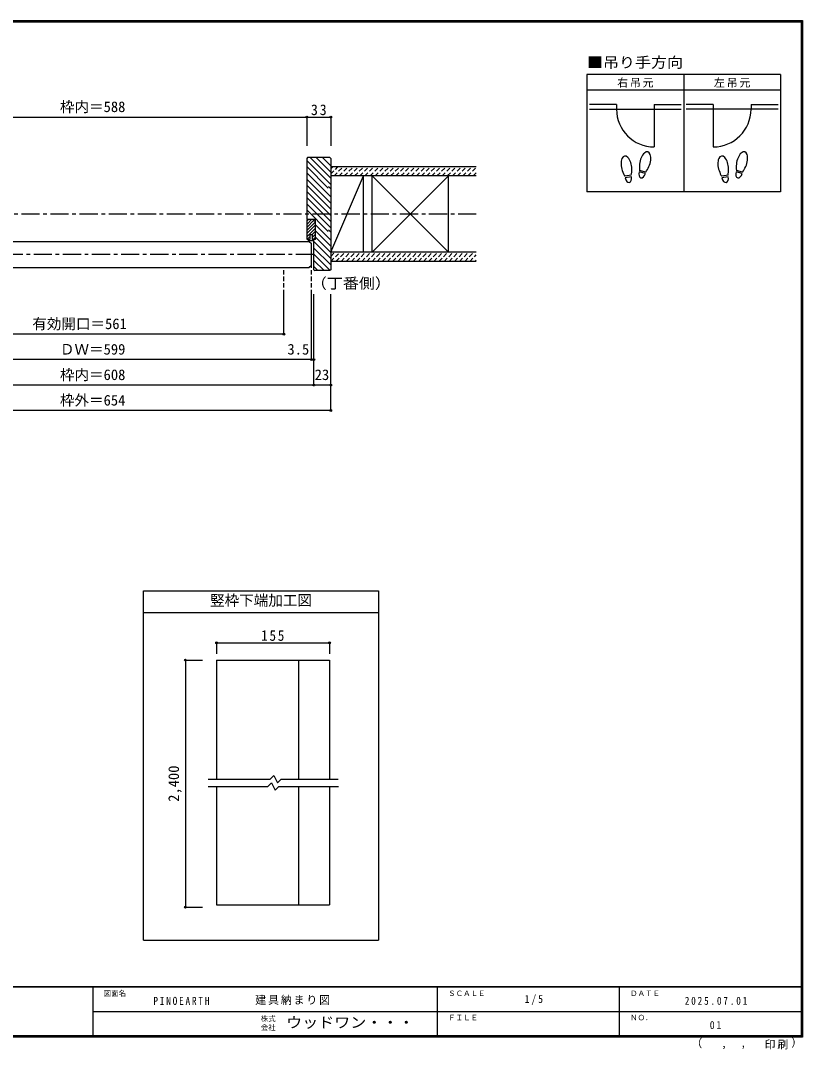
# Model space of a CAD drawing. Units: millimetres at full size, sheet at 1:5; some dimension numbers follow another scale. Extents: x -973 to 977, y -718 to 696.
# Drawn here: x -97 to 977, y -718 to 696 of the extents above; entities that cross this region are included whole.
import ezdxf
from ezdxf.enums import TextEntityAlignment as Align

# ---------------------------------------------------------------- set-up
doc = ezdxf.new("R2010")
doc.units = ezdxf.units.MM
doc.header["$LTSCALE"] = 5
doc.header["$PDMODE"] = 32
doc.header["$PDSIZE"] = 2.5
doc.linetypes.add('CHAIN1', pattern=[8, 5, -1, 1, -1])
doc.linetypes.add('DASHED1', pattern=[1.8, 1.2, -0.6])
for name, color, linetype in [('0-0_補助線', 4, 'Continuous'), ('0-1_通り芯', 4, 'CHAIN1'), ('0-3_仕上げ', 7, 'Continuous'), ('0-4_枠', 3, 'Continuous'), ('0-6_扉', 6, 'Continuous'), ('0-8_戸当り', 3, 'Continuous'), ('0-A_文字', 3, 'Continuous'), ('0-B_寸法', 7, 'Continuous'), ('0-C_ハッチ', 4, 'DASHED1'), ('F-0_補助線', 7, 'Continuous'), ('F-1_枠', 6, 'Continuous'), ('F-A_文字', 7, 'Continuous')]:
    doc.layers.add(name, color=color, linetype=linetype)
doc.styles.add('ＭＳ ゴシック', font='')
doc.styles.get('ＭＳ ゴシック').set_extended_font_data('MS Gothic')

msp = doc.modelspace()

# ---------------------------------------------------------------- linework, layer by layer
at = {"layer": '0-0_補助線'}
for p, q in [((-292.347, 563.226), (295.653, 563.226)), ((295.653, 563.226), (295.653, 523.665)), ((295.653, 563.226), (328.653, 563.226)), ((328.653, 563.226), (328.653, 523.665)), ((295.653, 503.609), (328.653, 470.609)), ((295.653, 495.124), (325.376, 465.401)), ((300.248, 507.5), (328.653, 479.095)), ((308.733, 507.5), (328.653, 487.58)), ((317.218, 507.5), (328.653, 496.065)), ((295.653, 486.639), (328.653, 453.639)), ((295.653, 478.154), (328.653, 445.154)), ((295.653, 469.668), (328.653, 436.668)), ((325.553, 467.724), (328.653, 464.624)), ((295.653, 461.183), (328.653, 428.183)), ((295.653, 452.698), (328.653, 419.698)), ((295.653, 444.213), (328.653, 411.213)), ((295.653, 435.727), (325.376, 406.004)), ((302.875, 423), (295.653, 415.778)), ((298.633, 423), (295.653, 420.02)), ((305.653, 421.535), (295.653, 411.535)), ((307.653, 419.292), (295.653, 407.292)), ((307.653, 415.05), (295.653, 403.05)), ((307.653, 410.807), (295.653, 398.807)), ((307.653, 415.242), (328.653, 394.242)), ((299.753, 398.665), (296.088, 395)), ((307.653, 406.565), (303.088, 402)), ((307.653, 402.322), (303.153, 397.822)), ((307.653, 398.079), (304.574, 395)), ((307.653, 406.757), (328.653, 385.757)), ((307.653, 398.271), (328.653, 377.271)), ((325.553, 408.327), (328.653, 405.227)), ((298.103, 393.5), (304.803, 393.5)), ((305.653, 383.301), (328.653, 360.301)), ((305.839, 391.6), (328.653, 368.786)), ((305.653, 374.816), (327.811, 352.658)), ((305.653, 366.33), (319.483, 352.5)), ((305.653, 357.845), (310.998, 352.5)), ((171.903, -159.129), (326.903, -159.129))]:
    msp.add_line(p, q, dxfattribs=at)
at = {"layer": '0-0_補助線', "color": 3}
for p, q in [((296.653, 507.5), (295.653, 506.5)), ((295.653, 506.5), (295.653, 424)), ((328.653, 506.5), (328.653, 353.5)), ((295.653, 422), (295.653, 396)), ((296.653, 423), (307.653, 423)), ((305.653, 420), (305.653, 423)), ((307.653, 420), (305.653, 420)), ((307.653, 395), (307.653, 423)), ((299.753, 402), (303.153, 402)), ((299.753, 402), (299.753, 395)), ((303.153, 402), (303.153, 395)), ((296.653, 395), (299.753, 395)), ((297.203, 395), (297.203, 395.004)), ((307.653, 395), (303.153, 395)), ((305.653, 353.5), (305.653, 395)), ((305.674, 395), (305.674, 395.004)), ((305.653, 353.5), (306.653, 352.5)), ((328.653, 353.5), (327.653, 352.5)), ((327.653, 352.5), (306.653, 352.5))]:
    msp.add_line(p, q, dxfattribs=at)
at = {"layer": '0-0_補助線', "color": 6}
for p, q in [((299.153, 392.5), (302.153, 389.5)), ((302.153, 359.5), (302.153, 389.5)), ((302.153, 359.5), (299.153, 356.5))]:
    msp.add_line(p, q, dxfattribs=at)
at = {"layer": '0-0_補助線', "color": 3}
msp.add_lwpolyline([(328.653, 506.5), (327.653, 507.5), (296.653, 507.5)], dxfattribs=at)
for centre, start, end in [((296.653, 424), 180, 270), ((296.653, 422), 90, 180), ((296.653, 396), 180, 270)]:
    msp.add_arc(centre, 1, start, end, dxfattribs=at)
at = {"layer": '0-0_補助線'}
for start, end in [(199.27144, 221.70866), (318.29134, 340.72855)]:
    msp.add_arc((301.453, 396.485), 4.487, start, end, dxfattribs=at)
at = {"layer": '0-0_補助線', "color": 7}
for p in [(295.653, 563.226), (328.653, 563.226), (171.903, -159.129), (326.903, -159.129)]:
    msp.add_point(p, dxfattribs=at)
at = {"layer": '0-1_通り芯'}
msp.add_line((528.653, 430), (-525.347, 430), dxfattribs=at)
at = {"layer": '0-3_仕上げ', "color": 2}
for p, q in [((528.653, 495), (328.653, 495)), ((528.653, 482.5), (328.653, 482.5)), ((528.653, 377.5), (328.653, 377.5)), ((528.653, 365), (328.653, 365))]:
    msp.add_line(p, q, dxfattribs=at)
at = {"layer": '0-3_仕上げ'}
for p, q in [((328.653, 377.5), (373.653, 482.5)), ((385.537, 377.5), (490.537, 482.5)), ((385.537, 482.5), (490.537, 377.5))]:
    msp.add_line(p, q, dxfattribs=at)
at = {"layer": '0-3_仕上げ', "color": 3}
for p, q in [((373.653, 377.5), (373.653, 482.5)), ((385.537, 377.5), (385.537, 482.5)), ((490.537, 377.5), (490.537, 482.5))]:
    msp.add_line(p, q, dxfattribs=at)
at = {"layer": '0-4_枠'}
for p, q in [((171.903, -182.801), (171.903, -346.387)), ((171.903, -182.801), (326.903, -182.801)), ((284.403, -182.801), (284.403, -346.387)), ((326.903, -182.801), (326.903, -346.387)), ((284.403, -356.635), (284.403, -519.1)), ((326.903, -356.635), (326.903, -519.1))]:
    msp.add_line(p, q, dxfattribs=at)
msp.add_lwpolyline([(171.903, -356.635), (171.903, -519.1), (326.903, -519.1)], dxfattribs=at)
at = {"layer": '0-6_扉'}
for p, q in [((-293.847, 392.5), (299.153, 392.5)), ((-293.847, 356.5), (299.153, 356.5))]:
    msp.add_line(p, q, dxfattribs=at)
at = {"layer": '0-6_扉', "linetype": 'DASHED1'}
for p, q in [((264.153, 320), (264.153, 356.5)), ((302.153, 320), (302.153, 359.5))]:
    msp.add_line(p, q, dxfattribs=at)
at = {"layer": '0-8_戸当り', "color": 2}
for p, q in [((721.239, 580.308), (684.139, 580.308)), ((721.239, 580.308), (721.239, 574.008)), ((773.039, 580.308), (810.139, 580.308)), ((773.039, 580.308), (773.039, 522.208)), ((854.239, 580.308), (817.139, 580.308)), ((854.239, 580.308), (854.239, 522.208)), ((906.039, 580.308), (943.139, 580.308)), ((906.039, 580.308), (906.039, 574.008)), ((684.139, 574.008), (810.139, 574.008)), ((943.139, 574.008), (817.139, 574.008))]:
    msp.add_line(p, q, dxfattribs=at)
at = {"layer": '0-8_戸当り'}
for p, q in [((741.457, 483.378), (732.811, 481.853)), ((741.822, 481.31), (733.175, 479.785)), ((760.924, 485.706), (752.444, 487.978)), ((761.468, 487.735), (752.987, 490.007)), ((874.457, 483.378), (865.811, 481.853)), ((874.822, 481.31), (866.175, 479.785)), ((893.924, 485.706), (885.444, 487.978)), ((894.468, 487.735), (885.987, 490.007))]:
    msp.add_line(p, q, dxfattribs=at)
at = {"layer": '0-8_戸当り', "color": 2}
for centre, start, end in [((773.039, 574.008), 180, 270), ((854.239, 574.008), 270, 0)]:
    msp.add_arc(centre, 51.8, start, end, dxfattribs=at)
at = {"layer": '0-8_戸当り'}
for centre, major_axis, ratio, start_param, end_param in [((734.795, 495.877), (-2.445, 13.867), 0.5, 4.34059143, 8.22577918), ((760.713, 501.878), (3.644, 13.601), 0.5, 4.34059143, 8.22577918), ((867.795, 495.877), (-2.445, 13.867), 0.5, 4.34059143, 8.22577918), ((893.713, 501.878), (3.644, 13.601), 0.5, 4.34059143, 8.22577918), ((760.609, 501.489), (4.416, 16.48), 0.4, 1.85063327, 2.44287679), ((760.609, 501.489), (4.416, 16.48), 0.4, 3.84030852, 4.43255203), ((893.609, 501.489), (4.416, 16.48), 0.4, 1.85063327, 2.44287679), ((893.609, 501.489), (4.416, 16.48), 0.4, 3.84030852, 4.43255203), ((734.865, 495.481), (-2.963, 16.802), 0.4, 1.85063327, 2.44287679), ((737.498, 480.548), (-1.27, 7.205), 0.6, 1.57079633, 4.71238898), ((734.865, 495.481), (-2.963, 16.802), 0.4, 3.84030852, 4.43255203), ((756.684, 486.842), (1.894, 7.067), 0.6, 1.57079633, 4.71238898), ((867.865, 495.481), (-2.963, 16.802), 0.4, 1.85063327, 2.44287679), ((870.498, 480.548), (-1.27, 7.205), 0.6, 1.57079633, 4.71238898), ((867.865, 495.481), (-2.963, 16.802), 0.4, 3.84030852, 4.43255203), ((889.684, 486.842), (1.894, 7.067), 0.6, 1.57079633, 4.71238898)]:
    msp.add_ellipse(centre, major_axis=major_axis, ratio=ratio, start_param=start_param, end_param=end_param, dxfattribs=at)
at = {"layer": '0-A_文字'}
for p, q in [((680.639, 621.667), (680.639, 460.667)), ((946.639, 621.667), (680.639, 621.667)), ((813.639, 621.667), (813.639, 460.667)), ((680.639, 600.667), (946.639, 600.667)), ((71.653, -567.5), (71.653, -87.5)), ((71.653, -117.5), (394.194, -117.5)), ((160.158, -346.387), (245.494, -346.387)), ((242.34, -356.635), (247.34, -351.635)), ((245.494, -346.387), (250.494, -341.387)), ((247.34, -351.635), (252.34, -361.635)), ((250.494, -341.387), (255.494, -351.387)), ((255.494, -351.387), (260.494, -346.387)), ((260.494, -346.387), (338.903, -346.387)), ((160.158, -356.635), (242.34, -356.635)), ((252.34, -361.635), (257.34, -356.635)), ((257.34, -356.635), (339.158, -356.635)), ((71.653, -567.5), (394.194, -567.5))]:
    msp.add_line(p, q, dxfattribs=at)
for points in [[(946.639, 621.667), (946.639, 460.667), (680.639, 460.667)], [(71.653, -87.5), (394.194, -87.5), (394.194, -567.5)]]:
    msp.add_lwpolyline(points, dxfattribs=at)
at = {"layer": '0-B_寸法', "color": 4, "linetype": 'CHAIN1'}
msp.add_line((305.653, 374.5), (-302.347, 374.5), dxfattribs=at)
at = {"layer": '0-B_寸法', "color": 4}
for p, q in [((264.153, 265), (264.153, 320)), ((302.153, 230), (302.153, 320)), ((305.653, 195), (305.653, 320)), ((328.653, 160), (328.653, 320)), ((264.153, 265), (-292.347, 265)), ((305.653, 230), (-301.347, 230)), ((328.653, 195), (-325.347, 195)), ((328.653, 160), (-325.347, 160)), ((171.903, -159.129), (171.903, -174.129)), ((326.903, -159.129), (326.903, -174.129)), ((128.944, -182.801), (152.723, -182.801)), ((128.944, -182.801), (128.944, -522.397)), ((128.944, -522.397), (152.723, -522.397))]:
    msp.add_line(p, q, dxfattribs=at)
at = {"layer": '0-B_寸法'}
for p in [(264.153, 265), (302.153, 230), (305.653, 230), (305.653, 195), (328.653, 195), (328.653, 160), (171.903, -159.129), (326.903, -159.129), (128.944, -182.801), (128.944, -522.397)]:
    msp.add_point(p, dxfattribs=at)
at = {"layer": '0-C_ハッチ'}
for p, q in [((328.653, 492.101), (331.552, 495)), ((328.653, 485.03), (338.623, 495)), ((333.194, 482.5), (345.694, 495)), ((340.265, 482.5), (352.765, 495)), ((347.336, 482.5), (359.836, 495)), ((354.408, 482.5), (366.908, 495)), ((361.479, 482.5), (373.979, 495)), ((368.55, 482.5), (381.05, 495)), ((375.621, 482.5), (388.121, 495)), ((382.692, 482.5), (395.192, 495)), ((389.763, 482.5), (402.263, 495)), ((396.834, 482.5), (409.334, 495)), ((403.905, 482.5), (416.405, 495)), ((418.047, 482.5), (430.547, 495)), ((425.118, 482.5), (437.618, 495)), ((432.189, 482.5), (444.689, 495)), ((439.26, 482.5), (451.76, 495)), ((446.331, 482.5), (458.831, 495)), ((453.402, 482.5), (465.902, 495)), ((460.474, 482.5), (472.974, 495)), ((467.545, 482.5), (480.045, 495)), ((474.616, 482.5), (487.116, 495)), ((481.687, 482.5), (494.187, 495)), ((488.758, 482.5), (501.258, 495)), ((495.829, 482.5), (508.329, 495)), ((502.9, 482.5), (515.4, 495)), ((509.971, 482.5), (522.471, 495)), ((410.976, 482.5), (421.818, 493.341)), ((517.042, 482.5), (528.653, 494.111)), ((524.113, 482.5), (528.653, 487.04)), ((328.653, 371.893), (334.26, 377.5)), ((328.742, 364.911), (341.331, 377.5)), ((335.902, 365), (348.402, 377.5)), ((342.974, 365), (355.474, 377.5)), ((350.045, 365), (362.545, 377.5)), ((357.116, 365), (369.616, 377.5)), ((364.187, 365), (376.687, 377.5)), ((371.258, 365), (383.758, 377.5)), ((378.329, 365), (390.829, 377.5)), ((385.4, 365), (397.9, 377.5)), ((392.471, 365), (404.971, 377.5)), ((399.542, 365), (412.042, 377.5)), ((406.613, 365), (419.113, 377.5)), ((413.684, 365), (426.184, 377.5)), ((420.755, 365), (433.255, 377.5)), ((427.826, 365), (440.326, 377.5)), ((434.897, 365), (447.397, 377.5)), ((441.969, 365), (454.469, 377.5)), ((449.04, 365), (461.54, 377.5)), ((456.111, 365), (468.611, 377.5)), ((463.182, 365), (475.682, 377.5)), ((470.253, 365), (482.753, 377.5)), ((477.324, 365), (489.824, 377.5)), ((484.395, 365), (496.895, 377.5)), ((491.466, 365), (503.966, 377.5)), ((498.537, 365), (511.037, 377.5)), ((505.608, 365), (518.108, 377.5)), ((512.679, 365), (525.179, 377.5)), ((519.75, 365), (528.653, 373.903)), ((526.821, 365), (528.653, 366.832))]:
    msp.add_line(p, q, dxfattribs=at)
at = {"layer": 'F-1_枠'}
for p, q in [((-973.347, 695.833), (976.653, 695.833)), ((-973.347, 695), (976.653, 695)), ((-973.347, 694.167), (976.653, 694.167)), ((974.986, 695.833), (974.986, -700.833)), ((975.82, 695.833), (975.82, -700.833)), ((976.653, 695.833), (976.653, -700.833)), ((976.653, -631.667), (-973.347, -631.667)), ((976.653, -632.5), (-973.347, -632.5)), ((1.653, -632.5), (1.653, -699.167)), ((474.986, -632.5), (474.986, -699.167)), ((724.986, -632.5), (724.986, -699.167)), ((1.653, -665.833), (974.986, -665.834)), ((976.653, -699.167), (-973.347, -699.167)), ((976.653, -700), (-973.347, -700)), ((976.653, -700.833), (-973.347, -700.833))]:
    msp.add_line(p, q, dxfattribs=at)

# ---------------------------------------------------------------- texts
at = {"layer": '0-0_補助線', "color": 7, "char_height": 14.66, "attachment_point": 7, "style": 'ＭＳ ゴシック'}
for s, insert in [('\\T1.27;\\W0.95;33', (301.528, 565.726)), ('\\T1.27;\\W0.9;155', (233.153, -156.629))]:
    msp.add_mtext(s, dxfattribs=dict(at, insert=insert))
at = {"layer": '0-A_文字', "color": 7, "style": 'ＭＳ ゴシック', "width": 1.1}
for s, p in [('■吊り手方向', (680.639, 626.667)), ('（丁番側）', (301.335, 323.105))]:
    msp.add_text(s, height=14.66, dxfattribs=at).set_placement(p, align=Align.BOTTOM_LEFT)
at = {"layer": '0-A_文字', "color": 7, "style": 'ＭＳ ゴシック'}
msp.add_text('竪枠下端加工図', height=14.66, dxfattribs=at).set_placement((162.924, -112.5), align=Align.BOTTOM_LEFT)
at = {"layer": '0-A_文字', "color": 7, "char_height": 11, "attachment_point": 7, "style": 'ＭＳ ゴシック'}
for s, insert in [('\\T1.17;右吊元', (722.139, 603.667)), ('\\T1.17;左吊元', (855.139, 603.667))]:
    msp.add_mtext(s, dxfattribs=dict(at, insert=insert))
at = {"layer": '0-B_寸法', "style": 'ＭＳ ゴシック'}
for s, p in [('枠内＝588', (-43.347, 565.726)), ('有効開口＝561', (-81.347, 267.5)), ('ＤＷ＝599', (-43.347, 232.5)), ('3.5', (269.212, 232.5)), ('枠内＝608', (-43.347, 197.5)), ('23', (306.653, 197.5)), ('枠外＝654', (-43.347, 162.5))]:
    msp.add_text(s, height=14.66, dxfattribs=at).set_placement(p, align=Align.BOTTOM_LEFT)
msp.add_text('2,400', height=14.66, rotation=90, dxfattribs=at).set_placement((124.609, -377.599), align=Align.BOTTOM_LEFT)
at = {"layer": 'F-0_補助線', "char_height": 11, "attachment_point": 7, "style": 'ＭＳ ゴシック'}
for s, insert in [('\\T1.39;\\W0.85;PINOEARTH', (84.986, -656.798)), ('\\T1.17;建具納まり図', (224.986, -656.667))]:
    msp.add_mtext(s, dxfattribs=dict(at, insert=insert))
at = {"layer": 'F-A_文字', "style": 'ＭＳ ゴシック'}
for s, height, p in [('図面名', 7.331, (16.653, -646.667)), ('ＳＣＡＬＥ', 7.331, (489.986, -646.667)), ('ＤＡＴＥ', 7.331, (739.986, -646.667)), ('株式', 7.331, (232.486, -681.5)), ('ＦＩＬＥ', 7.331, (489.986, -680)), ('ＮＯ．', 7.331, (739.986, -680.001)), ('会社', 7.331, (232.486, -693.5)), ('（', 11, (823.992, -718.052)), ('）', 11, (961.387, -717.355)), (',', 11, (865.199, -718.052)), (',', 11, (891.686, -717.588))]:
    msp.add_text(s, height=height, dxfattribs=at).set_placement(p, align=Align.BOTTOM_LEFT)
at = {"layer": 'F-A_文字', "style": 'ＭＳ ゴシック', "width": 1.1}
msp.add_text('ウッドワン・・・', height=14.66, dxfattribs=at).set_placement((267.486, -692.5), align=Align.BOTTOM_LEFT)
at = {"layer": 'F-A_文字', "char_height": 11, "attachment_point": 7, "style": 'ＭＳ ゴシック'}
for s, insert in [('\\T1.38;\\W0.9;1/5', (594.986, -656.667)), ('\\T1.39;\\W0.85;2025.07.01', (814.986, -656.667)), ('\\T1.36;\\W0.9;01', (849.361, -690.001)), ('\\T1.17;印刷', (924.678, -717.82))]:
    msp.add_mtext(s, dxfattribs=dict(at, insert=insert))

doc.saveas('drawing.dxf')
